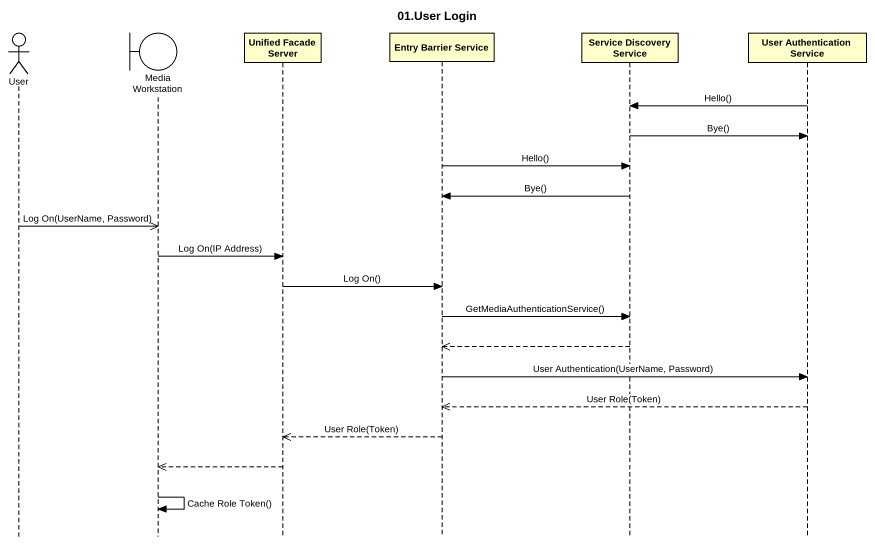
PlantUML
@startuml
title 01.User Login
hide footbox
actor User
boundary "Media Workstation" as Media_Workstation
participant "Unified Facade Server" as Unified_Facade_Server
participant "Entry Barrier Service" as Entry_Barrier_Service
participant "Service Discovery Service" as Service_Discovery_Service
participant "User Authentication Service" as User_Authentication_Service

User_Authentication_Service -> Service_Discovery_Service : Hello()
Service_Discovery_Service -> User_Authentication_Service : Bye()
Entry_Barrier_Service -> Service_Discovery_Service : Hello()
Service_Discovery_Service -> Entry_Barrier_Service : Bye()
User ->> Media_Workstation : Log On(UserName, Password)
Media_Workstation -> Unified_Facade_Server : Log On(IP Address)
Unified_Facade_Server -> Entry_Barrier_Service : Log On()
Entry_Barrier_Service -> Service_Discovery_Service : GetMediaAuthenticationService()
Service_Discovery_Service -->> Entry_Barrier_Service
Entry_Barrier_Service -> User_Authentication_Service : User Authentication(UserName, Password)
User_Authentication_Service -->> Entry_Barrier_Service : User Role(Token)
Entry_Barrier_Service -->> Unified_Facade_Server : User Role(Token)
Unified_Facade_Server -->> Media_Workstation
Media_Workstation -> Media_Workstation : Cache Role Token()
@enduml
